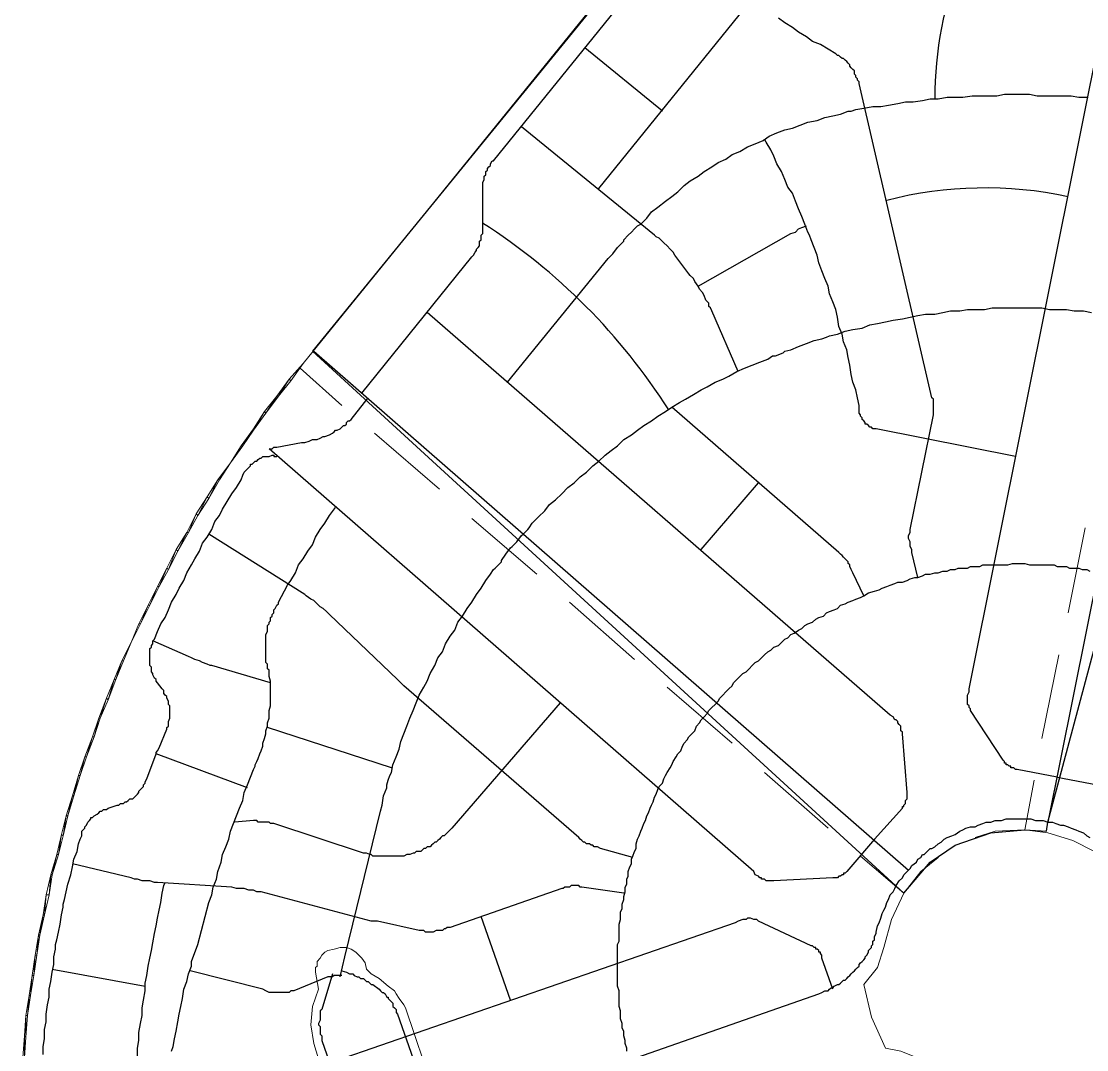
# Model space of a CAD drawing. Header units: inches. Extents: x 27 to 868, y 19 to 613.
# Drawn here: x 754.23 to 785.21, y 546.93 to 576.84 of the extents above; entities that cross this region are included whole.
import ezdxf

# ---------------------------------------------------------------- set-up
doc = ezdxf.new("R2010")
doc.units = ezdxf.units.IN
doc.header["$MEASUREMENT"] = 0
doc.layers.add('PDF_Geometry', color=7, linetype='Continuous')

msp = doc.modelspace()

# ---------------------------------------------------------------- linework, layer by layer
at = {"layer": 'PDF_Geometry', "color": 8, "lineweight": 0}
for points in [[(784.629, 594.222), (784.629, 594.267), (762.425, 566.883), (784.629, 594.222)], [(784.629, 594.267), (762.425, 566.883), (762.425, 566.883), (784.629, 594.267)], [(762.425, 566.883), (762.065, 566.388), (762.02, 566.433), (762.425, 566.883)], [(762.335, 566.748), (763.551, 565.667)], [(762.02, 566.433), (761.704, 565.938), (761.659, 565.938), (762.02, 566.433)], [(762.065, 566.388), (762.02, 566.433), (761.704, 565.938), (762.065, 566.388)], [(761.659, 565.938), (761.344, 565.442), (761.299, 565.487), (761.659, 565.938)], [(761.704, 565.938), (761.659, 565.938), (761.344, 565.442), (761.704, 565.938)], [(761.344, 565.442), (761.299, 565.487), (760.984, 564.947), (761.344, 565.442)], [(761.299, 565.487), (760.984, 564.947), (760.984, 564.992), (761.299, 565.487)], [(760.984, 564.992), (760.669, 564.496), (760.623, 564.496), (760.984, 564.992)], [(760.984, 564.947), (760.984, 564.992), (760.669, 564.496), (760.984, 564.947)], [(764.497, 564.857), (766.388, 563.235)], [(760.669, 564.496), (760.623, 564.496), (760.308, 564.001), (760.669, 564.496)], [(760.623, 564.496), (760.308, 564.001), (760.308, 564.001), (760.623, 564.496)], [(760.308, 564.001), (759.993, 563.505), (759.948, 563.505), (760.308, 564.001)], [(759.948, 563.505), (759.678, 562.965), (759.633, 563.01), (759.948, 563.505)], [(759.993, 563.505), (759.948, 563.505), (759.678, 562.965), (759.993, 563.505)], [(759.633, 563.01), (759.362, 562.47), (759.317, 562.515), (759.633, 563.01)], [(759.678, 562.965), (759.633, 563.01), (759.362, 562.47), (759.678, 562.965)], [(759.317, 562.515), (759.092, 561.974), (759.047, 561.974), (759.317, 562.515)], [(759.362, 562.47), (759.317, 562.515), (759.092, 561.974), (759.362, 562.47)], [(769.226, 560.758), (767.334, 562.38)], [(785.169, 562.109), (784.674, 559.632)], [(759.047, 561.974), (758.777, 561.434), (758.732, 561.479), (759.047, 561.974)], [(759.092, 561.974), (759.047, 561.974), (758.777, 561.434), (759.092, 561.974)], [(758.732, 561.479), (758.507, 560.893), (758.462, 560.938), (758.732, 561.479)], [(758.777, 561.434), (758.732, 561.479), (758.507, 560.893), (758.777, 561.434)], [(758.462, 560.938), (758.236, 560.398), (758.191, 560.398), (758.462, 560.938)], [(758.507, 560.893), (758.462, 560.938), (758.236, 560.398), (758.507, 560.893)], [(758.191, 560.398), (757.966, 559.857), (757.921, 559.857), (758.191, 560.398)], [(758.236, 560.398), (758.191, 560.398), (757.966, 559.857), (758.236, 560.398)], [(772.063, 558.281), (770.172, 559.947)], [(757.921, 559.857), (757.696, 559.317), (757.651, 559.317), (757.921, 559.857)], [(757.966, 559.857), (757.921, 559.857), (757.696, 559.317), (757.966, 559.857)], [(757.696, 559.317), (757.651, 559.317), (757.426, 558.776), (757.696, 559.317)], [(757.651, 559.317), (757.426, 558.776), (757.426, 558.776), (757.651, 559.317)], [(757.426, 558.776), (757.201, 558.236), (757.156, 558.236), (757.426, 558.776)], [(784.404, 558.416), (783.908, 555.984)], [(757.156, 558.236), (756.975, 557.695), (756.93, 557.695), (757.156, 558.236)], [(757.201, 558.236), (757.156, 558.236), (756.975, 557.695), (757.201, 558.236)], [(756.93, 557.695), (756.75, 557.11), (756.705, 557.155), (756.93, 557.695)], [(756.975, 557.695), (756.93, 557.695), (756.75, 557.11), (756.975, 557.695)], [(773.009, 557.47), (774.901, 555.849)], [(756.705, 557.155), (756.525, 556.57), (756.48, 556.57), (756.705, 557.155)], [(756.75, 557.11), (756.705, 557.155), (756.525, 556.57), (756.75, 557.11)], [(756.48, 556.57), (756.345, 556.029), (756.3, 556.029), (756.48, 556.57)], [(756.525, 556.57), (756.48, 556.57), (756.345, 556.029), (756.525, 556.57)], [(756.3, 556.029), (756.12, 555.444), (756.075, 555.444), (756.3, 556.029)], [(756.345, 556.029), (756.3, 556.029), (756.12, 555.444), (756.345, 556.029)], [(756.075, 555.444), (755.94, 554.903), (755.895, 554.903), (756.075, 555.444)], [(756.12, 555.444), (756.075, 555.444), (755.94, 554.903), (756.12, 555.444)], [(775.847, 554.993), (777.693, 553.372)], [(755.895, 554.903), (755.759, 554.318), (755.714, 554.318), (755.895, 554.903)], [(755.94, 554.903), (755.895, 554.903), (755.759, 554.318), (755.94, 554.903)], [(783.683, 554.768), (783.413, 553.327)], [(755.714, 554.318), (755.579, 553.732), (755.534, 553.732), (755.714, 554.318)], [(755.759, 554.318), (755.714, 554.318), (755.579, 553.732), (755.759, 554.318)], [(755.534, 553.732), (755.444, 553.147), (755.399, 553.192), (755.534, 553.732)], [(755.579, 553.732), (755.534, 553.732), (755.444, 553.147), (755.579, 553.732)], [(755.399, 553.192), (755.309, 552.606), (755.264, 552.606), (755.399, 553.192)], [(755.444, 553.147), (755.399, 553.192), (755.309, 552.606), (755.444, 553.147)], [(783.413, 553.327), (782.557, 553.282), (781.972, 553.102)], [(785.98, 552.246), (785.44, 552.696), (784.809, 553.012), (784.089, 553.237), (783.413, 553.327)], [(755.264, 552.606), (755.129, 552.021), (755.084, 552.021), (755.264, 552.606)], [(755.309, 552.606), (755.264, 552.606), (755.129, 552.021), (755.309, 552.606)], [(778.639, 552.561), (779.9, 551.48)], [(780.891, 552.516), (780.395, 552.111), (779.9, 551.48)], [(755.084, 552.021), (755.039, 551.435), (754.949, 551.435), (755.084, 552.021)], [(755.129, 552.021), (755.084, 552.021), (755.039, 551.435), (755.129, 552.021)], [(754.949, 551.435), (754.904, 550.85), (754.859, 550.85), (754.949, 551.435)], [(755.039, 551.435), (754.949, 551.435), (754.904, 550.85), (755.039, 551.435)], [(779.9, 551.48), (779.54, 550.715), (779.314, 549.904)], [(754.859, 550.85), (754.769, 550.264), (754.724, 550.264), (754.859, 550.85)], [(754.904, 550.85), (754.859, 550.85), (754.769, 550.264), (754.904, 550.85)], [(754.724, 550.264), (754.678, 549.679), (754.633, 549.679), (754.724, 550.264)], [(754.769, 550.264), (754.724, 550.264), (754.678, 549.679), (754.769, 550.264)], [(765.398, 548.147), (765.353, 548.237), (765.217, 548.418), (765.127, 548.553), (765.082, 548.643), (764.902, 548.778), (764.632, 549.003), (764.407, 549.138), (764.272, 549.273), (764.227, 549.453), (764.137, 549.589), (763.956, 549.769), (763.821, 549.859), (763.686, 549.904), (763.506, 549.904), (763.326, 549.859), (763.146, 549.814), (763.056, 549.769), (762.966, 549.679), (762.92, 549.589), (762.83, 549.499), (762.83, 549.453), (762.83, 549.363), (762.785, 549.318), (762.785, 549.273), (762.785, 549.228), (762.785, 549.183), (762.875, 548.688), (762.695, 548.192), (762.65, 547.652), (762.74, 547.111), (762.875, 546.661)], [(778.729, 548.823), (779.134, 549.318), (779.314, 549.904)], [(754.633, 549.679), (754.588, 549.093), (754.543, 549.093), (754.633, 549.679)], [(754.678, 549.679), (754.633, 549.679), (754.588, 549.093), (754.678, 549.679)], [(754.543, 549.093), (754.498, 548.508), (754.453, 548.508), (754.543, 549.093)], [(754.588, 549.093), (754.543, 549.093), (754.498, 548.508), (754.588, 549.093)], [(778.729, 548.823), (778.954, 547.877), (779.359, 546.976)], [(754.453, 548.508), (754.408, 547.922), (754.363, 547.922), (754.453, 548.508)], [(754.498, 548.508), (754.453, 548.508), (754.408, 547.922), (754.498, 548.508)], [(754.363, 547.922), (754.363, 547.292), (754.318, 547.337), (754.363, 547.922)], [(754.408, 547.922), (754.363, 547.922), (754.363, 547.292), (754.408, 547.922)], [(765.398, 548.147), (766.208, 545.76)], [(765.398, 548.147), (765.398, 548.147), (765.398, 548.147)], [(754.318, 547.337), (754.318, 546.706), (754.273, 546.706), (754.318, 547.337)], [(754.363, 547.292), (754.318, 547.337), (754.318, 546.706), (754.363, 547.292)], [(780.26, 546.706), (779.81, 546.886), (779.36, 546.976)]]:
    msp.add_lwpolyline(points, dxfattribs=at)
at = {"layer": 'PDF_Geometry', "color": 8, "lineweight": 25}
for points in [[(764.137, 566.028), (767.334, 569.991), (767.379, 570.036), (767.424, 570.126), (767.469, 570.171), (767.469, 570.216), (767.514, 570.261), (767.559, 570.306), (767.559, 570.351), (767.559, 570.441), (767.604, 570.486), (767.604, 570.531), (767.604, 570.622), (767.65, 570.667), (767.65, 570.712), (767.65, 570.757), (767.65, 570.847), (767.65, 570.892), (767.65, 571.883), (767.65, 571.973), (767.65, 572.018), (767.65, 572.108), (767.65, 572.153), (767.695, 572.243), (767.695, 572.288), (767.695, 572.333), (767.74, 572.378), (767.74, 572.468), (767.785, 572.513), (767.785, 572.558), (767.83, 572.603), (767.875, 572.648), (767.875, 572.693), (767.92, 572.783), (767.965, 572.783), (780.215, 587.916)], [(790.754, 578.458), (783.278, 581.611), (777.468, 585.394), (770.847, 577.242), (762.695, 567.244), (779.9, 551.48), (780.666, 552.381), (781.386, 552.876), (782.422, 553.237), (783.413, 553.327), (784.044, 553.282), (784.089, 553.552), (790.754, 578.458)], [(784.359, 554.858), (783.188, 555.083), (783.143, 555.083), (783.098, 555.128), (783.053, 555.128), (783.008, 555.128), (783.008, 555.173), (782.963, 555.173), (782.917, 555.218), (782.873, 555.218), (782.873, 555.263), (782.827, 555.263), (782.827, 555.308), (782.782, 555.354), (781.837, 556.795), (781.837, 556.84), (781.792, 556.885), (781.792, 556.93), (781.747, 556.975), (781.747, 557.02), (781.747, 557.065), (781.747, 557.11), (781.747, 557.155), (781.747, 557.2), (781.747, 557.245), (781.792, 557.335), (781.792, 557.425), (786.521, 580.98)], [(789.268, 579.359), (784.089, 553.552)], [(771.027, 571.973), (775.441, 577.422)], [(780.305, 560.668), (780.125, 561.389), (780.125, 561.479), (780.08, 561.569), (780.08, 561.614), (780.08, 561.659), (780.08, 561.704), (780.035, 561.794), (780.035, 561.839), (780.035, 561.884), (780.08, 561.974), (780.08, 562.019), (780.08, 562.064), (780.756, 565.397), (780.756, 565.442), (780.756, 565.487), (780.756, 565.577), (780.756, 565.622), (780.756, 565.667), (780.756, 565.757), (780.756, 565.802), (780.756, 565.847), (780.711, 565.893), (778.594, 575.035), (778.594, 575.08), (778.549, 575.125), (778.549, 575.17), (778.504, 575.215), (778.504, 575.26), (778.459, 575.306), (778.459, 575.396), (778.414, 575.441), (778.369, 575.486), (778.324, 575.531), (778.324, 575.576), (778.279, 575.621), (778.234, 575.666), (778.189, 575.711), (778.143, 575.756), (778.098, 575.756), (778.053, 575.801), (778.008, 575.846), (777.963, 575.846), (777.918, 575.891), (777.693, 576.026), (777.468, 576.161), (777.243, 576.251), (777.063, 576.386), (776.837, 576.522), (776.657, 576.657), (776.432, 576.792), (776.252, 576.927)], [(772.874, 574.225), (770.622, 576.071)], [(768.37, 566.343), (771.298, 569.946), (771.433, 570.081), (771.568, 570.261), (771.748, 570.441), (771.748, 570.486), (771.883, 570.622), (771.973, 570.712), (772.063, 570.802), (772.153, 570.892), (772.243, 570.937), (772.424, 571.117), (772.559, 571.297), (772.739, 571.432), (772.964, 571.612), (773.144, 571.747), (773.324, 571.883), (773.505, 572.063), (773.685, 572.198), (773.91, 572.333), (774.09, 572.468), (774.315, 572.603), (774.495, 572.738), (774.721, 572.828), (774.901, 572.964), (775.126, 573.054), (775.351, 573.189), (775.576, 573.279), (775.801, 573.369), (775.982, 573.504), (776.207, 573.594), (776.432, 573.684), (776.657, 573.729), (776.882, 573.819), (777.108, 573.909), (777.378, 573.954), (777.603, 574.044), (777.828, 574.089), (778.053, 574.135), (778.279, 574.225), (778.369, 574.225), (778.504, 574.27), (778.729, 574.315), (778.999, 574.36), (779.089, 574.36), (779.224, 574.36), (779.45, 574.405), (779.72, 574.45), (779.945, 574.495), (780.17, 574.495), (780.44, 574.54), (780.666, 574.585), (780.891, 574.585), (781.161, 574.63), (781.386, 574.63), (781.611, 574.63), (781.882, 574.675), (782.107, 574.675), (782.332, 574.675), (782.602, 574.675), (782.827, 574.72), (783.053, 574.72), (783.323, 574.72), (783.548, 574.72), (783.773, 574.675), (784.043, 574.675), (784.269, 574.675), (784.494, 574.675), (784.764, 574.675), (784.989, 574.63), (785.26, 574.63)], [(775.081, 566.658), (774.315, 568.415), (774.27, 568.505), (774.225, 568.55), (774.225, 568.595), (774.225, 568.64), (774.135, 568.73), (774.09, 568.865), (774.045, 568.955), (773.955, 569.045), (773.91, 569.135), (773.82, 569.27), (773.775, 569.36), (773.685, 569.45), (773.64, 569.496), (773.234, 570.036), (773.189, 570.126), (773.099, 570.216), (773.009, 570.306), (772.919, 570.396), (772.829, 570.486), (772.784, 570.531), (772.694, 570.576), (772.649, 570.622), (768.775, 573.774)], [(783.143, 564.181), (779.089, 564.992), (779.044, 564.992), (778.999, 564.992), (778.954, 565.037), (778.909, 565.037), (778.864, 565.082), (778.819, 565.127), (778.774, 565.127), (778.774, 565.172), (778.729, 565.217), (778.684, 565.262), (778.684, 565.307), (778.639, 565.352), (778.639, 565.397), (778.594, 565.442), (778.594, 565.532), (778.594, 565.667), (778.549, 565.892), (778.504, 566.118), (778.414, 566.343), (778.369, 566.568), (778.324, 566.838), (778.279, 567.064), (778.234, 567.289), (778.143, 567.514), (778.098, 567.739), (778.008, 567.964), (777.963, 568.235), (777.918, 568.46), (777.828, 568.685), (777.738, 568.91), (777.693, 569.135), (777.603, 569.36), (777.513, 569.586), (777.423, 569.811), (777.378, 570.036), (777.288, 570.261), (777.198, 570.486), (777.153, 570.622), (777.108, 570.712), (777.017, 570.937), (776.927, 571.162), (776.837, 571.387), (776.747, 571.612), (776.657, 571.838), (776.522, 572.018), (776.432, 572.243), (776.342, 572.468), (776.207, 572.693), (776.117, 572.918), (776.027, 573.099), (775.892, 573.324), (775.847, 573.414)], [(773.91, 569.135), (776.612, 570.667), (776.747, 570.712), (776.837, 570.802), (776.927, 570.847), (777.062, 570.892)], [(763.506, 549.048), (763.641, 549.634), (764.677, 553.867), (764.722, 554.047), (764.767, 554.318), (764.857, 554.543), (764.857, 554.633), (764.902, 554.768), (764.947, 554.903), (764.992, 554.993), (765.037, 555.218), (765.127, 555.444), (765.217, 555.669), (765.262, 555.894), (765.353, 556.119), (765.443, 556.344), (765.533, 556.57), (765.623, 556.795), (765.713, 557.02), (765.803, 557.245), (765.938, 557.47), (766.028, 557.65), (766.118, 557.876), (766.253, 558.101), (766.343, 558.326), (766.479, 558.506), (766.569, 558.731), (766.704, 558.957), (766.839, 559.137), (766.929, 559.362), (767.064, 559.542), (767.199, 559.767), (767.334, 559.947), (767.469, 560.173), (767.604, 560.353), (767.74, 560.578), (767.875, 560.758), (767.965, 560.893), (768.01, 560.938), (768.19, 561.118), (768.19, 561.163), (768.325, 561.344), (768.46, 561.524), (768.505, 561.569), (768.64, 561.704), (768.775, 561.884), (768.82, 561.929), (768.956, 562.064), (769.001, 562.109), (769.091, 562.244), (769.271, 562.425), (769.451, 562.605), (769.586, 562.785), (769.766, 562.92), (769.946, 563.1), (770.127, 563.28), (770.307, 563.415), (770.487, 563.596), (770.667, 563.731), (770.847, 563.911), (771.027, 564.046), (771.208, 564.226), (771.388, 564.361), (771.568, 564.496), (771.748, 564.676), (771.973, 564.812), (772.153, 564.947), (772.333, 565.082), (772.559, 565.217), (772.739, 565.352), (772.964, 565.487), (773.144, 565.622), (773.369, 565.757), (773.55, 565.847), (773.775, 565.983), (774, 566.118), (774.18, 566.208), (774.405, 566.343), (774.63, 566.433), (774.811, 566.523), (775.036, 566.658), (775.261, 566.748), (775.486, 566.838), (775.711, 566.928), (775.937, 567.018), (776.072, 567.109), (776.162, 567.109), (776.387, 567.199), (776.432, 567.244), (776.612, 567.289), (776.837, 567.379), (777.063, 567.469), (777.288, 567.559), (777.513, 567.604), (777.648, 567.649), (777.738, 567.694), (777.963, 567.739), (778.189, 567.829), (778.414, 567.874), (778.684, 567.919), (778.909, 568.009), (779.134, 568.054), (779.359, 568.099), (779.585, 568.144), (779.855, 568.189), (780.08, 568.234), (780.305, 568.279), (780.531, 568.325), (780.801, 568.325), (781.026, 568.37), (781.251, 568.415), (781.521, 568.415), (781.747, 568.46), (781.972, 568.46), (782.242, 568.46), (782.467, 568.505), (782.692, 568.505), (782.963, 568.505), (783.188, 568.505), (783.413, 568.505), (783.683, 568.505), (783.908, 568.505), (784.134, 568.46), (784.404, 568.46), (784.629, 568.46), (784.854, 568.415), (785.124, 568.415), (785.35, 568.37)], [(779.044, 553.057), (779.855, 553.957), (779.855, 554.002), (779.9, 554.002), (779.9, 554.047), (779.945, 554.092), (779.945, 554.137), (779.945, 554.183), (779.99, 554.228), (779.99, 554.273), (779.99, 554.318), (779.99, 554.363), (779.99, 554.408), (779.855, 556.119), (779.855, 556.164), (779.81, 556.209), (779.81, 556.254), (779.81, 556.299), (779.81, 556.344), (779.765, 556.389), (779.72, 556.434), (779.72, 556.479), (779.675, 556.524), (779.63, 556.524), (779.585, 556.615), (779.495, 556.66), (766.028, 568.37)], [(762.74, 567.244), (780.035, 552.156)], [(761.434, 564.406), (761.479, 564.406), (761.524, 564.406), (761.569, 564.451), (761.659, 564.451), (762.38, 564.586), (762.47, 564.586), (762.605, 564.631), (762.695, 564.676), (762.83, 564.676), (762.92, 564.721), (763.011, 564.767), (763.056, 564.767), (763.191, 564.812), (763.281, 564.857), (763.326, 564.902), (763.371, 564.947), (763.416, 564.947), (763.506, 564.992), (763.551, 565.037), (763.596, 565.082), (763.641, 565.082), (763.686, 565.127), (763.686, 565.172), (763.731, 565.217), (763.776, 565.217), (763.821, 565.262), (764.317, 565.892)], [(778.729, 560.128), (778.414, 560.803), (778.369, 560.893), (778.324, 560.983), (778.324, 561.028), (778.279, 561.073), (778.279, 561.118), (778.234, 561.163), (778.189, 561.208), (778.143, 561.254), (778.098, 561.299), (778.053, 561.344), (778.008, 561.389), (773.144, 565.622)], [(779.044, 553.057), (778.234, 552.111), (778.189, 552.066), (778.144, 552.066), (778.144, 552.021), (778.098, 552.021), (778.053, 551.976), (778.008, 551.976), (777.963, 551.931), (777.918, 551.931), (777.873, 551.931), (777.828, 551.931), (776.117, 551.841), (776.072, 551.841), (776.027, 551.841), (775.982, 551.841), (775.937, 551.841), (775.892, 551.841), (775.847, 551.886), (775.802, 551.886), (775.756, 551.886), (775.756, 551.931), (775.711, 551.931), (775.666, 551.976), (775.576, 552.021), (775.531, 552.111), (761.434, 564.406)], [(754.859, 546.796), (754.859, 547.021), (754.904, 547.247), (754.904, 547.517), (754.949, 547.742), (754.949, 547.967), (754.994, 548.237), (755.039, 548.463), (755.039, 548.688), (755.084, 548.913), (755.129, 549.183), (755.174, 549.408), (755.174, 549.634), (755.219, 549.859), (755.219, 549.994), (755.264, 550.129), (755.309, 550.354), (755.354, 550.579), (755.399, 550.85), (755.444, 551.075), (755.444, 551.165), (755.489, 551.3), (755.534, 551.525), (755.579, 551.75), (755.669, 552.021), (755.714, 552.246), (755.759, 552.471), (755.849, 552.696), (755.895, 552.921), (755.94, 553.057), (755.985, 553.147), (755.985, 553.237), (755.985, 553.282), (756.03, 553.327), (756.075, 553.372), (756.075, 553.417), (756.12, 553.462), (756.165, 553.552), (756.21, 553.597), (756.255, 553.642), (756.255, 553.687), (756.3, 553.687), (756.345, 553.732), (756.435, 553.777), (756.48, 553.822), (756.525, 553.867), (756.57, 553.867), (756.615, 553.912), (756.66, 553.912), (756.705, 553.912), (756.75, 553.957), (757.02, 554.047), (757.065, 554.047), (757.111, 554.092), (757.201, 554.092), (757.246, 554.137), (757.291, 554.137), (757.336, 554.183), (757.381, 554.228), (757.471, 554.228), (757.516, 554.273), (757.561, 554.318), (757.606, 554.363), (757.651, 554.408), (757.651, 554.453), (757.696, 554.498), (757.741, 554.543), (757.786, 554.588), (757.786, 554.633), (757.831, 554.678), (757.831, 554.723), (757.876, 554.813), (758.146, 555.534), (758.146, 555.579), (758.191, 555.624), (758.236, 555.714), (758.462, 556.254), (758.462, 556.299), (758.507, 556.344), (758.507, 556.389), (758.507, 556.434), (758.507, 556.479), (758.552, 556.57), (758.552, 556.615), (758.552, 556.66), (758.552, 556.75), (758.552, 556.795), (758.552, 556.84), (758.552, 556.93), (758.507, 556.975), (758.507, 557.02), (758.507, 557.065), (758.462, 557.155), (758.462, 557.2), (758.417, 557.245), (758.372, 557.29), (758.372, 557.38), (758.327, 557.425), (758.191, 557.605), (758.146, 557.65), (758.146, 557.695), (758.101, 557.741), (758.056, 557.831), (758.056, 557.876), (758.011, 557.921), (758.011, 557.966), (758.011, 558.056), (757.966, 558.101), (757.966, 558.146), (757.966, 558.236), (757.966, 558.281), (757.966, 558.326), (757.966, 558.416), (757.966, 558.461), (757.966, 558.506), (757.966, 558.596), (758.011, 558.641), (758.011, 558.686), (758.056, 558.731), (758.056, 558.821), (758.101, 558.866), (758.191, 559.092), (758.282, 559.317), (758.417, 559.497), (758.507, 559.722), (758.597, 559.947), (758.732, 560.173), (758.822, 560.353), (758.957, 560.578), (759.047, 560.803), (759.182, 561.028), (759.272, 561.208), (759.407, 561.434), (759.498, 561.659), (759.633, 561.839), (759.768, 562.064), (759.858, 562.289), (759.993, 562.47), (760.083, 562.65), (760.218, 562.875), (760.353, 563.1), (760.488, 563.28), (760.624, 563.505), (760.669, 563.641), (760.714, 563.731), (760.759, 563.776), (760.804, 563.821), (760.849, 563.866), (760.894, 563.911), (760.894, 563.956), (760.939, 563.956), (760.984, 564.001), (761.029, 564.046), (761.074, 564.046), (761.119, 564.091), (761.164, 564.136), (761.209, 564.136), (761.254, 564.181), (761.344, 564.181), (761.389, 564.181), (761.434, 564.181), (761.524, 564.226), (761.569, 564.226), (761.569, 564.181), (761.614, 564.181), (761.659, 564.181)], [(774, 561.479), (775.666, 563.415)], [(758.597, 546.886), (758.642, 547.021), (758.687, 547.247), (758.732, 547.472), (758.777, 547.742), (758.822, 547.967), (758.867, 548.192), (758.912, 548.418), (758.957, 548.688), (759.047, 548.913), (759.092, 549.138), (759.182, 549.363), (759.182, 549.498), (759.362, 549.994), (759.678, 551.21), (759.768, 551.435), (759.813, 551.66), (759.903, 551.886), (759.948, 552.111), (760.038, 552.381), (760.083, 552.606), (760.173, 552.831), (760.263, 553.057), (760.308, 553.282), (760.398, 553.507), (760.488, 553.732), (760.578, 553.957), (760.669, 554.183), (760.714, 554.408), (760.804, 554.633), (760.894, 554.858), (760.984, 555.083), (761.029, 555.173), (761.029, 555.218), (761.074, 555.308), (761.119, 555.399), (761.164, 555.534), (761.209, 555.624), (761.254, 555.759), (761.254, 555.849), (761.299, 555.984), (761.344, 556.119), (761.344, 556.209), (761.389, 556.344), (761.389, 556.434), (761.434, 556.57), (761.434, 556.705), (761.434, 556.795), (761.479, 556.93), (761.479, 557.065), (761.479, 557.155), (761.479, 557.29), (761.479, 557.425), (761.479, 557.515), (761.479, 557.65), (761.434, 557.786), (761.434, 557.831), (761.434, 557.876), (761.434, 557.966), (761.389, 558.011), (761.389, 558.056), (761.389, 558.146), (761.344, 558.191), (761.344, 558.236), (761.344, 558.281), (761.344, 558.371), (761.344, 558.416), (761.344, 558.461), (761.344, 558.551), (761.344, 558.596), (761.344, 558.641), (761.344, 558.731), (761.344, 558.776), (761.344, 558.821), (761.344, 558.912), (761.344, 558.957), (761.344, 559.002), (761.389, 559.092), (761.389, 559.137), (761.389, 559.182), (761.389, 559.272), (761.434, 559.317), (761.434, 559.362), (761.479, 559.407), (761.479, 559.497), (761.524, 559.542), (761.524, 559.587), (761.569, 559.632), (761.569, 559.722), (761.614, 559.767), (761.659, 559.857), (761.704, 559.902), (761.704, 559.947), (761.975, 560.443), (762.065, 560.578), (762.2, 560.803), (762.29, 561.028), (762.425, 561.208), (762.56, 561.434), (762.695, 561.614), (762.785, 561.839), (762.92, 562.064), (763.056, 562.244), (763.191, 562.47), (763.371, 562.695)], [(772.018, 552.516), (771.072, 552.786), (770.982, 552.831), (770.892, 552.831), (770.847, 552.876), (770.802, 552.876), (770.757, 552.921), (770.667, 552.921), (770.622, 552.966), (770.577, 552.966), (770.532, 553.012), (770.487, 553.057), (770.442, 553.102), (765.353, 557.515), (765.262, 557.605), (765.172, 557.696), (763.191, 559.587), (763.101, 559.677), (763.011, 559.767), (762.92, 559.812), (762.83, 559.902), (762.74, 559.992), (762.65, 560.038), (762.515, 560.128), (762.47, 560.173), (759.678, 561.929)], [(771.838, 546.886), (771.838, 546.976), (771.793, 547.111), (771.793, 547.202), (771.748, 547.337), (771.748, 547.472), (771.703, 547.562), (771.703, 547.697), (771.658, 547.832), (771.658, 547.922), (771.658, 548.057), (771.613, 548.192), (771.613, 548.282), (771.613, 548.418), (771.613, 548.553), (771.613, 548.643), (771.568, 548.778), (771.568, 548.913), (771.568, 549.003), (771.568, 549.138), (771.568, 549.273), (771.568, 549.363), (771.568, 549.498), (771.568, 549.634), (771.568, 549.724), (771.568, 549.859), (771.568, 549.994), (771.613, 550.084), (771.613, 550.219), (771.613, 550.354), (771.613, 550.444), (771.613, 550.579), (771.658, 550.715), (771.658, 550.805), (771.658, 550.94), (771.703, 551.03), (771.703, 551.165), (771.748, 551.3), (771.748, 551.39), (771.793, 551.525), (771.793, 551.66), (771.838, 551.75), (771.838, 551.886), (771.883, 551.976), (771.883, 552.111), (771.928, 552.246), (771.973, 552.336), (771.973, 552.471), (772.018, 552.561), (772.063, 552.696), (772.108, 552.786), (772.108, 552.921), (772.153, 553.057), (772.198, 553.147), (772.243, 553.282), (772.288, 553.372), (772.333, 553.507), (772.379, 553.597), (772.424, 553.732), (772.469, 553.822), (772.514, 553.957), (772.559, 554.047), (772.604, 554.137), (772.649, 554.273), (772.694, 554.363), (772.739, 554.498), (772.784, 554.588), (772.874, 554.678), (772.919, 554.813), (772.964, 554.903), (773.009, 554.993), (773.099, 555.128), (773.144, 555.218), (773.189, 555.308), (773.279, 555.444), (773.324, 555.534), (773.414, 555.624), (773.459, 555.759), (773.505, 555.849), (773.595, 555.939), (773.64, 556.029), (773.73, 556.119), (773.82, 556.209), (773.865, 556.344), (773.955, 556.434), (774, 556.524), (774.09, 556.615), (774.18, 556.705), (774.225, 556.795), (774.315, 556.885), (774.405, 556.975), (774.495, 557.065), (774.54, 557.155), (774.63, 557.245), (774.721, 557.335), (774.811, 557.425), (774.901, 557.515), (774.946, 557.605), (775.036, 557.695), (775.126, 557.786), (775.216, 557.876), (775.306, 557.921), (775.396, 558.011), (775.486, 558.101), (775.576, 558.191), (775.666, 558.236), (775.756, 558.326), (775.847, 558.416), (775.937, 558.506), (776.027, 558.551), (776.117, 558.641), (776.252, 558.686), (776.342, 558.776), (776.432, 558.866), (776.522, 558.912), (776.612, 559.002), (776.702, 559.047), (776.837, 559.137), (776.927, 559.182), (777.017, 559.272), (777.108, 559.317), (777.243, 559.362), (777.333, 559.452), (777.423, 559.497), (777.558, 559.542), (777.648, 559.632), (777.738, 559.677), (777.873, 559.722), (777.963, 559.767), (778.053, 559.857), (778.189, 559.902), (778.279, 559.947), (778.414, 559.992), (778.504, 560.037), (778.639, 560.083), (778.729, 560.128), (778.864, 560.218), (779.044, 560.263), (779.179, 560.308), (779.269, 560.353), (779.405, 560.398), (779.495, 560.443), (779.63, 560.488), (779.72, 560.533), (779.855, 560.533), (779.99, 560.578), (780.08, 560.623), (780.215, 560.668), (780.305, 560.668), (780.44, 560.713), (780.531, 560.758), (780.666, 560.758), (780.801, 560.803), (780.891, 560.803), (781.026, 560.848), (781.161, 560.848), (781.251, 560.893), (781.386, 560.893), (781.476, 560.938), (781.611, 560.938), (781.747, 560.938), (781.837, 560.983), (781.972, 560.983), (782.107, 560.983), (782.197, 561.028), (782.332, 561.028), (782.467, 561.028), (782.557, 561.028), (782.692, 561.028), (782.827, 561.028), (782.917, 561.028), (783.053, 561.073), (783.188, 561.073), (783.278, 561.073), (783.413, 561.073), (783.548, 561.028), (783.638, 561.028), (783.773, 561.028), (783.908, 561.028), (783.998, 561.028), (784.134, 561.028), (784.269, 561.028), (784.359, 560.983), (784.494, 560.983), (784.629, 560.983), (784.719, 560.938), (784.854, 560.938), (784.989, 560.938), (785.079, 560.893), (785.214, 560.893), (785.305, 560.848)], [(761.479, 557.605), (759.768, 558.101), (759.723, 558.101), (759.633, 558.146), (759.498, 558.191), (759.407, 558.236), (759.272, 558.281), (759.182, 558.326), (759.092, 558.371), (758.056, 558.821)], [(769.901, 557.02), (766.749, 553.372), (766.704, 553.327), (766.659, 553.282), (766.614, 553.237), (766.569, 553.192), (766.524, 553.147), (766.479, 553.147), (766.433, 553.102), (766.388, 553.057), (766.343, 553.012), (766.298, 552.966), (766.253, 552.966), (766.208, 552.921), (766.163, 552.876), (766.118, 552.831), (766.028, 552.831), (765.983, 552.786), (765.938, 552.786), (765.893, 552.741), (765.848, 552.696), (765.758, 552.696), (765.713, 552.696), (765.668, 552.651), (765.623, 552.651), (765.533, 552.606), (765.488, 552.606), (765.443, 552.606), (765.353, 552.561), (765.308, 552.561), (765.262, 552.561), (765.172, 552.561), (765.127, 552.561), (765.082, 552.561), (764.992, 552.561), (764.947, 552.561), (764.902, 552.561), (764.812, 552.561), (764.767, 552.561), (764.722, 552.561), (764.632, 552.561), (764.587, 552.561), (764.542, 552.561), (764.452, 552.561), (764.407, 552.606), (764.362, 552.606), (764.272, 552.651), (764.182, 552.651), (761.569, 553.507), (761.524, 553.507), (761.479, 553.507), (761.434, 553.552), (761.389, 553.552), (761.299, 553.552), (761.254, 553.552), (761.209, 553.552), (761.119, 553.552), (761.074, 553.597), (760.984, 553.597), (760.443, 553.552)], [(764.992, 555.128), (761.389, 556.299)], [(760.804, 554.543), (758.146, 555.534)], [(784.359, 554.858), (785.53, 554.633)], [(754.228, 540.446), (777.423, 548.553), (777.513, 548.598), (777.603, 548.643), (777.693, 548.643), (777.738, 548.688), (777.783, 548.733), (777.828, 548.733), (777.873, 548.778), (777.963, 548.823), (778.008, 548.823), (778.053, 548.868), (778.098, 548.913), (778.143, 548.958), (778.189, 548.958), (778.234, 549.003), (778.279, 549.048), (778.324, 549.093), (778.369, 549.138), (778.414, 549.183), (778.459, 549.228), (778.504, 549.273), (778.549, 549.318), (778.594, 549.363), (778.594, 549.408), (778.639, 549.453), (778.684, 549.499), (778.729, 549.544), (778.774, 549.589), (778.774, 549.634), (778.819, 549.679), (778.864, 549.769), (778.864, 549.814), (778.909, 549.859), (778.954, 549.904), (778.954, 549.949), (778.999, 549.994), (778.999, 550.084), (779.044, 550.129), (779.044, 550.174), (779.044, 550.219), (779.089, 550.309), (779.089, 550.354), (779.134, 550.534), (779.179, 550.624), (779.224, 550.76), (779.269, 550.895), (779.314, 550.985), (779.359, 551.075), (779.405, 551.21), (779.45, 551.3), (779.495, 551.435), (779.585, 551.525), (779.63, 551.615), (779.675, 551.705), (779.765, 551.841), (779.855, 551.931), (779.9, 552.021), (779.99, 552.111), (780.08, 552.201), (780.125, 552.291), (780.26, 552.381), (780.305, 552.471), (780.395, 552.516), (780.44, 552.606), (780.485, 552.606), (780.576, 552.696), (780.666, 552.786), (780.711, 552.786), (780.801, 552.831), (780.891, 552.921), (780.981, 552.966), (781.071, 553.057), (781.161, 553.102), (781.296, 553.147), (781.386, 553.192), (781.521, 553.282), (781.611, 553.327), (781.701, 553.372), (781.837, 553.417), (781.972, 553.417), (782.062, 553.462), (782.197, 553.507), (782.287, 553.552), (782.422, 553.552), (782.557, 553.597), (782.647, 553.597)], [(782.647, 553.597), (782.737, 553.597), (782.873, 553.642), (782.963, 553.642), (783.053, 553.642), (783.143, 553.642), (783.233, 553.642), (783.368, 553.642), (783.503, 553.642), (783.593, 553.642), (783.728, 553.597), (783.863, 553.597), (783.953, 553.597), (784.089, 553.552), (784.224, 553.552), (784.314, 553.507), (784.449, 553.462), (784.539, 553.462), (784.674, 553.417), (784.764, 553.372), (784.899, 553.327), (784.989, 553.282), (785.124, 553.237), (785.214, 553.147), (785.305, 553.102)], [(771.748, 551.48), (770.532, 551.66), (770.487, 551.66), (770.442, 551.705), (770.397, 551.705), (770.352, 551.705), (770.262, 551.705), (770.217, 551.705), (770.172, 551.66), (770.082, 551.66), (770.036, 551.66), (769.991, 551.615), (769.946, 551.615), (766.704, 550.489), (766.614, 550.489), (766.569, 550.444), (766.523, 550.444), (766.478, 550.399), (766.388, 550.399), (766.343, 550.399), (766.298, 550.399), (766.208, 550.354), (766.163, 550.354), (766.118, 550.354), (766.028, 550.354), (765.983, 550.354), (765.938, 550.399), (765.893, 550.399), (765.848, 550.399), (765.803, 550.399), (764.587, 550.67), (764.497, 550.67), (764.407, 550.67), (761.209, 551.525), (761.074, 551.525), (760.984, 551.57), (760.849, 551.57), (760.714, 551.615), (760.623, 551.615), (760.488, 551.615), (760.353, 551.66), (758.191, 551.795), (758.101, 551.795), (757.966, 551.841), (757.831, 551.841), (757.741, 551.841), (757.606, 551.886), (757.516, 551.886), (757.426, 551.931), (755.714, 552.336)], [(757.606, 546.706), (757.606, 546.976), (757.651, 547.202), (757.651, 547.427), (757.696, 547.697), (757.741, 547.922), (757.741, 548.147), (757.786, 548.373), (757.831, 548.643), (757.831, 548.868), (757.876, 549.093), (757.921, 549.363), (757.966, 549.589), (758.011, 549.814), (758.056, 550.039), (758.101, 550.309), (758.146, 550.534), (758.191, 550.76), (758.236, 550.985), (758.282, 551.21), (758.327, 551.48), (758.372, 551.705), (758.417, 551.795)], [(777.828, 548.688), (777.513, 549.589), (777.513, 549.634), (777.513, 549.679), (777.468, 549.724), (777.468, 549.769), (777.423, 549.769), (777.423, 549.814), (777.378, 549.859), (777.333, 549.859), (777.333, 549.904), (777.288, 549.904), (777.243, 549.949), (777.198, 549.949), (775.666, 550.67), (775.621, 550.715), (775.576, 550.715), (775.531, 550.715), (775.441, 550.76), (775.396, 550.76), (775.351, 550.76), (775.306, 550.715), (775.261, 550.715), (775.216, 550.715), (775.081, 550.67), (774.991, 550.624), (760.804, 545.715)], [(768.46, 548.373), (767.604, 550.805)], [(755.129, 549.273), (757.831, 548.778)], [(763.551, 549.093), (763.506, 549.093), (763.461, 549.093), (763.371, 549.093), (763.326, 549.093), (763.281, 549.048), (763.236, 549.048), (763.191, 549.048), (763.146, 549.048), (762.155, 548.643), (762.11, 548.643), (762.065, 548.643), (762.02, 548.598), (761.975, 548.598), (761.93, 548.598), (761.84, 548.598), (761.794, 548.598), (761.749, 548.598), (761.659, 548.598), (761.614, 548.598), (761.569, 548.598), (761.479, 548.598), (761.434, 548.598), (761.344, 548.643), (761.254, 548.688), (759.137, 549.228)], [(763.281, 549.138), (762.966, 548.102), (762.92, 548.057), (762.92, 548.012), (762.92, 547.967), (762.92, 547.877), (762.92, 547.832), (762.92, 547.787), (762.875, 547.697), (762.875, 547.652), (762.92, 547.607), (762.92, 547.562), (762.92, 547.472), (762.92, 547.427), (762.92, 547.382), (762.966, 547.337), (762.966, 547.247), (762.966, 547.202), (765.983, 538.554)], [(763.551, 549.228), (763.686, 549.183), (763.776, 549.138), (763.866, 549.138), (763.911, 549.093), (764.001, 549.048), (764.046, 549.048), (764.091, 549.003), (764.182, 549.003), (764.227, 548.958), (764.272, 548.913), (764.317, 548.913), (764.362, 548.868), (764.407, 548.823), (764.452, 548.823), (764.632, 548.688), (764.677, 548.643), (764.722, 548.598), (764.767, 548.598), (764.812, 548.553), (764.857, 548.463), (764.902, 548.463), (764.902, 548.418), (764.947, 548.373), (764.992, 548.328), (765.037, 548.282), (765.037, 548.192), (765.082, 548.147), (765.127, 548.102), (765.127, 548.057), (765.127, 548.012), (765.172, 547.967), (768.235, 539.23)]]:
    msp.add_lwpolyline(points, dxfattribs=at)
for centre, radius, start, end in [((791.705, 574.602), 10.908, 136.5883, 180.0915), ((782.265, 560.486), 11.508, 77.9236, 104.4158), ((758.042, 555.986), 17.798, 32.4525, 57.3534)]:
    msp.add_arc(centre, radius, start, end, dxfattribs=at)

doc.saveas('drawing.dxf')
